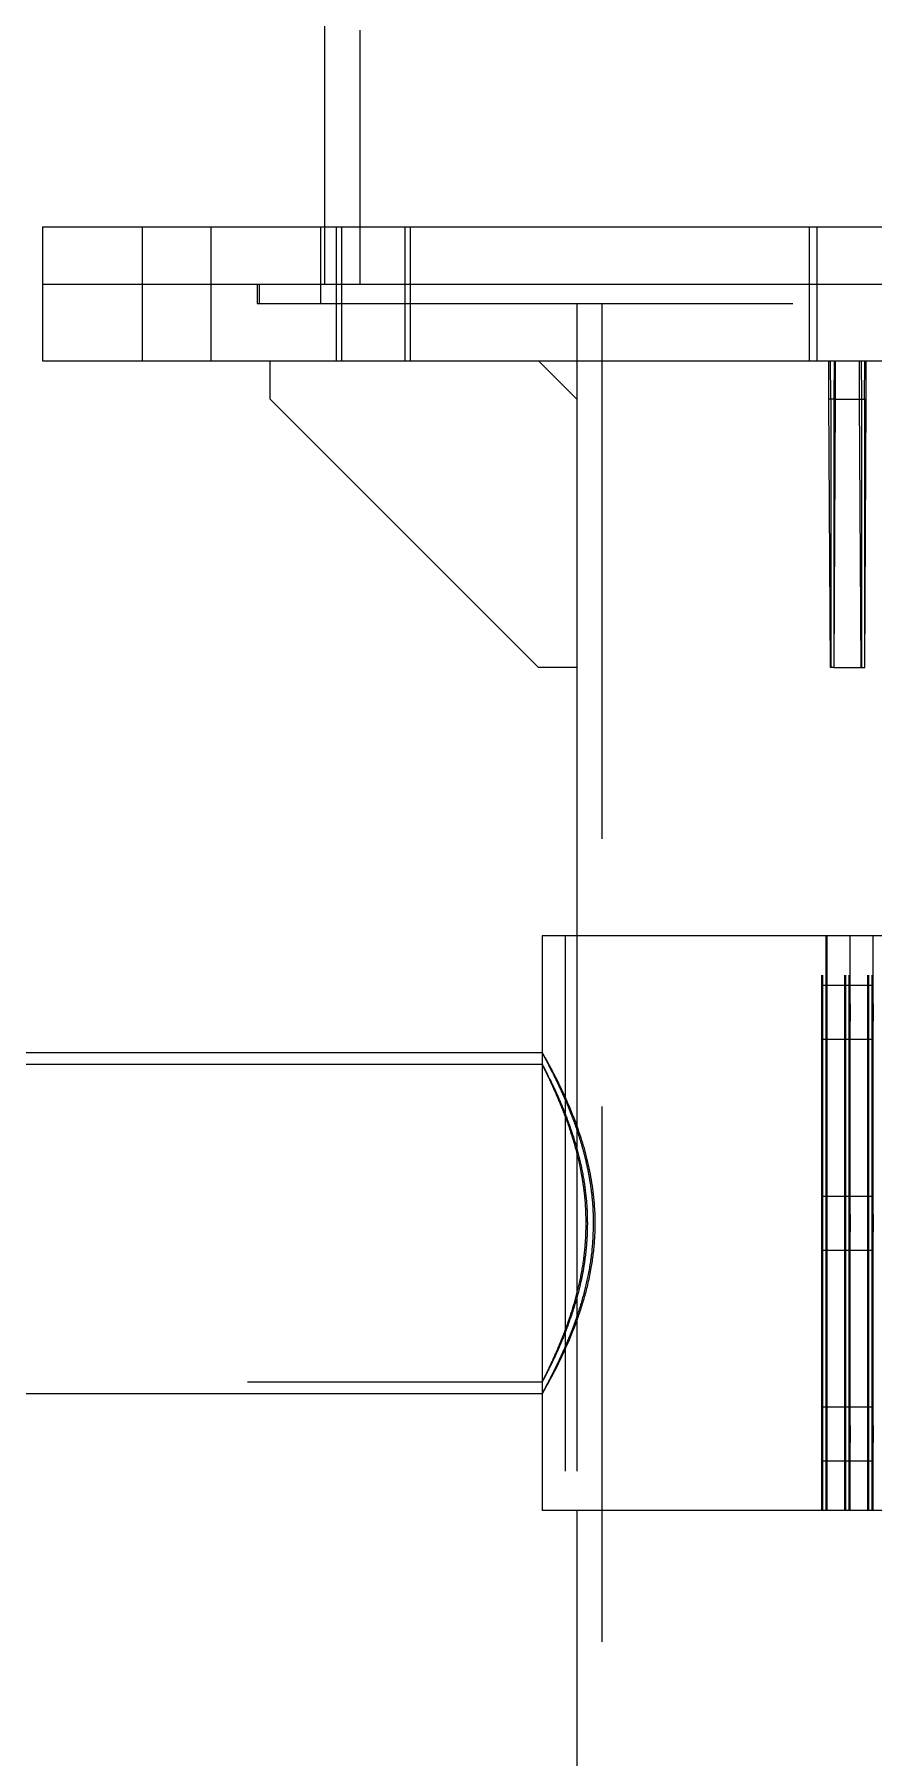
# Model space of a CAD drawing. Header units: millimetres. Extents: x 122 to 2816, y -707 to 556.
# Drawn here: x 666.129 to 668.119, y 295.494 to 299.581 of the extents above; entities that cross this region are included whole.
import ezdxf

# ---------------------------------------------------------------- set-up
doc = ezdxf.new("R2010")
doc.units = ezdxf.units.MM
doc.linetypes.add('HIDDEN', pattern=[1.905, 1.27, -0.635])

msp = doc.modelspace()

# ---------------------------------------------------------------- linework, layer by layer
at = {"color": 7, "linetype": 'HIDDEN', "lineweight": 18}
for p, q in [((666.90068, 326.26111), (666.90068, 298.988383)), ((666.384615, 299.124747), (666.384615, 298.988383)), ((666.548252, 298.988383), (666.548252, 299.124747)), ((666.807317, 299.124747), (666.807317, 298.942928)), ((666.816408, 299.124747), (666.816408, 298.988383)), ((666.844146, 299.124747), (666.844146, 298.988383)), ((666.857003, 299.124747), (666.857003, 298.988383)), ((667.007782, 298.988383), (667.007782, 299.124747)), ((667.020639, 298.988383), (667.020639, 299.124747)), ((667.966408, 299.124747), (667.966408, 298.988383)), ((667.984589, 299.124747), (667.984589, 298.988383)), ((666.384615, 298.988383), (666.384615, 298.806565)), ((666.548252, 298.806565), (666.548252, 298.988383)), ((666.657317, 298.988383), (666.657317, 298.942928)), ((666.661862, 298.988383), (666.661862, 298.942928)), ((666.844146, 298.988383), (666.844146, 298.806565)), ((666.857003, 298.988383), (666.857003, 298.806565)), ((667.007782, 298.806565), (667.007782, 298.988383)), ((667.020639, 298.806565), (667.020639, 298.988383)), ((667.966408, 298.988383), (667.966408, 298.806565)), ((667.984589, 298.988383), (667.984589, 298.806565)), ((666.657317, 298.942928), (669.457317, 298.942928)), ((667.415044, 298.942928), (667.415044, 298.806565)), ((667.415044, 298.942928), (667.415044, 298.806565)), ((667.474589, 298.942928), (667.474589, 291.76111)), ((667.323939, 298.806565), (667.414847, 298.715656)), ((668.013128, 298.715656), (668.013128, 298.806565)), ((668.017284, 298.715656), (668.016764, 298.806565)), ((668.085854, 298.715656), (668.085854, 298.806565)), ((668.08949, 298.806565), (668.09001, 298.715656)), ((668.09735, 298.715656), (668.097869, 298.806565)), ((667.414847, 298.715656), (667.415262, 298.715656)), ((667.414847, 298.715656), (667.414847, 298.079292)), ((667.415044, 298.715874), (667.415044, 298.079292)), ((668.016764, 298.079292), (668.013128, 298.715656)), ((668.017284, 298.715656), (668.013128, 298.715656)), ((668.017284, 298.715656), (668.017284, 298.079292)), ((668.024624, 298.715656), (668.017284, 298.715656)), ((668.024624, 298.715656), (668.02878, 298.715656)), ((668.08949, 298.079292), (668.085854, 298.715656)), ((668.09001, 298.715656), (668.09001, 298.079292)), ((668.09735, 298.715656), (668.09735, 298.079292)), ((668.017284, 298.079292), (668.016764, 298.079292)), ((668.024624, 298.079292), (668.017284, 298.079292)), ((667.387771, 297.442928), (667.387771, 296.079292)), ((667.415044, 297.442928), (667.415044, 296.079292)), ((667.996349, 296.079292), (667.996349, 297.442928)), ((667.998646, 296.079292), (667.998646, 297.442928)), ((668.050893, 296.079292), (668.050893, 297.442928)), ((668.053491, 296.079292), (668.053491, 297.442928)), ((668.061143, 296.079292), (668.061143, 297.442928)), ((668.105438, 296.079292), (668.105438, 297.442928)), ((668.107735, 296.079292), (668.107735, 297.442928)), ((668.115987, 296.079292), (668.115987, 297.442928)), ((668.008157, 297.324747), (667.997388, 297.324747)), ((668.062701, 297.324747), (668.008157, 297.324747)), ((668.117246, 297.324747), (668.062701, 297.324747)), ((667.997388, 297.197474), (668.008157, 297.197474)), ((668.008157, 297.197474), (668.062701, 297.197474)), ((668.062701, 297.197474), (668.117246, 297.197474)), ((667.333699, 297.137474), (664.72925, 297.137474)), ((667.333226, 297.165201), (667.333226, 296.357019)), ((667.333226, 297.165201), (667.333226, 297.136393)), ((667.333352, 297.165201), (667.333238, 297.165201)), ((668.008157, 296.824747), (667.997388, 296.824747)), ((668.062701, 296.824747), (668.008157, 296.824747)), ((668.117246, 296.824747), (668.062701, 296.824747)), ((667.997388, 296.697474), (668.008157, 296.697474)), ((668.008157, 296.697474), (668.062701, 296.697474)), ((668.062701, 296.697474), (668.117246, 296.697474)), ((664.72925, 296.384747), (667.333855, 296.384747)), ((667.333226, 296.386063), (667.333226, 296.357019)), ((667.333238, 296.357019), (667.333444, 296.357019)), ((668.008157, 296.324747), (667.997388, 296.324747)), ((668.062701, 296.324747), (668.008157, 296.324747)), ((668.117246, 296.324747), (668.062701, 296.324747)), ((667.997388, 296.197474), (668.008157, 296.197474)), ((668.008157, 296.197474), (668.062701, 296.197474)), ((668.062701, 296.197474), (668.117246, 296.197474))]:
    msp.add_line(p, q, dxfattribs=at)
at = {"color": 7, "linetype": 'Continuous', "lineweight": 25}
for p, q in [((666.816408, 299.76111), (666.816408, 299.124747)), ((666.148226, 299.124747), (666.148226, 298.988383)), ((666.148226, 299.124747), (669.41494, 299.124747)), ((666.148226, 298.988383), (666.148226, 298.806565)), ((666.148226, 298.988383), (669.966408, 298.988383)), ((666.148226, 298.988383), (669.41494, 298.988383)), ((666.148226, 298.806565), (669.966408, 298.806565)), ((666.687586, 298.715656), (666.687586, 298.806565)), ((666.688001, 298.715656), (666.688001, 298.806565)), ((667.415262, 298.715656), (667.324355, 298.806565)), ((667.415044, 298.806565), (667.415044, 298.715874)), ((668.025143, 298.806565), (668.024624, 298.715656)), ((668.02878, 298.715656), (668.02878, 298.806565)), ((668.101506, 298.715656), (668.101506, 298.806565)), ((666.687586, 298.715656), (666.688001, 298.715656)), ((667.323939, 298.079292), (666.687586, 298.715656)), ((667.324355, 298.079292), (666.688001, 298.715656)), ((667.415262, 298.715656), (667.415262, 298.079292)), ((668.024624, 298.715656), (668.024624, 298.079292)), ((668.025143, 298.079292), (668.02878, 298.715656)), ((668.02878, 298.715656), (668.101506, 298.715656)), ((668.097869, 298.079292), (668.101506, 298.715656)), ((667.323939, 298.079292), (667.324355, 298.079292)), ((667.415262, 298.079292), (667.324355, 298.079292)), ((667.415044, 298.079292), (667.415044, 297.442928)), ((668.024624, 298.079292), (668.025143, 298.079292)), ((668.025143, 298.079292), (668.097869, 298.079292)), ((667.333226, 297.442928), (667.333226, 297.165201)), ((668.006898, 297.442928), (667.333226, 297.442928)), ((668.006898, 296.079292), (668.006898, 297.442928)), ((668.009196, 297.442928), (668.006898, 297.442928)), ((668.009196, 296.079292), (668.009196, 297.442928)), ((668.06374, 297.442928), (668.009196, 297.442928)), ((668.06374, 296.079292), (668.06374, 297.442928)), ((668.118285, 297.442928), (668.06374, 297.442928)), ((668.118285, 296.079292), (668.118285, 297.442928)), ((668.781408, 297.442928), (668.118285, 297.442928)), ((667.333238, 297.165201), (664.823613, 297.165201)), ((664.823613, 296.357019), (667.333238, 296.357019)), ((667.333226, 296.357019), (667.333226, 296.079292)), ((668.006898, 296.079292), (667.333226, 296.079292)), ((667.415044, 296.079292), (667.415044, 295.170201)), ((668.009196, 296.079292), (668.006898, 296.079292)), ((668.06374, 296.079292), (668.009196, 296.079292)), ((668.118285, 296.079292), (668.06374, 296.079292)), ((668.781408, 296.079292), (668.118285, 296.079292))]:
    msp.add_line(p, q, dxfattribs=at)
at = {"color": 7, "linetype": 'HIDDEN', "lineweight": 18, "flags": 128}
for points in [[(667.997024, 297.26111), (667.997033, 297.24695), (667.99706, 297.2335), (667.997103, 297.221434), (667.997161, 297.211357), (667.99723, 297.203776), (667.997307, 297.199069), (667.997388, 297.197474), (667.997469, 297.199069), (667.997545, 297.203776), (667.997614, 297.211357), (667.997672, 297.221434), (667.997715, 297.2335), (667.997742, 297.24695), (667.997751, 297.26111), (667.997742, 297.275271), (667.997715, 297.288721), (667.997672, 297.300787), (667.997614, 297.310863), (667.997545, 297.318445), (667.997469, 297.323151), (667.997388, 297.324747), (667.997307, 297.323151), (667.99723, 297.318445), (667.997161, 297.310863), (667.997103, 297.300787), (667.99706, 297.288721), (667.997033, 297.275271), (667.997024, 297.26111)], [(668.051569, 297.26111), (668.051578, 297.24695), (668.051605, 297.2335), (668.051648, 297.221434), (668.051706, 297.211357), (668.051775, 297.203776), (668.051851, 297.199069), (668.051932, 297.197474), (668.052013, 297.199069), (668.05209, 297.203776), (668.052159, 297.211357), (668.052217, 297.221434), (668.05226, 297.2335), (668.052287, 297.24695), (668.052296, 297.26111), (668.052287, 297.275271), (668.05226, 297.288721), (668.052217, 297.300787), (668.052159, 297.310863), (668.05209, 297.318445), (668.052013, 297.323151), (668.051932, 297.324747), (668.051851, 297.323151), (668.051775, 297.318445), (668.051706, 297.310863), (668.051648, 297.300787), (668.051605, 297.288721), (668.051578, 297.275271), (668.051569, 297.26111)], [(668.051932, 297.197474), (668.051851, 297.199069), (668.051775, 297.203776), (668.051706, 297.211357), (668.051648, 297.221434), (668.051605, 297.2335), (668.051578, 297.24695), (668.051569, 297.26111), (668.051578, 297.275271), (668.051605, 297.288721), (668.051648, 297.300787), (668.051706, 297.310863), (668.051775, 297.318445), (668.051851, 297.323151), (668.051932, 297.324747), (668.052013, 297.323151), (668.05209, 297.318445), (668.052159, 297.310863), (668.052217, 297.300787), (668.05226, 297.288721), (668.052287, 297.275271), (668.052296, 297.26111), (668.052287, 297.24695), (668.05226, 297.2335), (668.052217, 297.221434), (668.052159, 297.211357), (668.05209, 297.203776), (668.052013, 297.199069), (668.051932, 297.197474)], [(668.062701, 297.197474), (668.062782, 297.199069), (668.062859, 297.203776), (668.062928, 297.211357), (668.062985, 297.221434), (668.063029, 297.2335), (668.063056, 297.24695), (668.063065, 297.26111), (668.063056, 297.275271), (668.063029, 297.288721), (668.062985, 297.300787), (668.062928, 297.310863), (668.062859, 297.318445), (668.062782, 297.323151), (668.062701, 297.324747), (668.06262, 297.323151), (668.062543, 297.318445), (668.062474, 297.310863), (668.062417, 297.300787), (668.062373, 297.288721), (668.062347, 297.275271), (668.062337, 297.26111), (668.062347, 297.24695), (668.062373, 297.2335), (668.062417, 297.221434), (668.062474, 297.211357), (668.062543, 297.203776), (668.06262, 297.199069), (668.062701, 297.197474)], [(668.063065, 297.26111), (668.063056, 297.24695), (668.063029, 297.2335), (668.062985, 297.221434), (668.062928, 297.211357), (668.062859, 297.203776), (668.062782, 297.199069), (668.062701, 297.197474), (668.06262, 297.199069), (668.062543, 297.203776), (668.062474, 297.211357), (668.062417, 297.221434), (668.062373, 297.2335), (668.062347, 297.24695), (668.062337, 297.26111), (668.062347, 297.275271), (668.062373, 297.288721), (668.062417, 297.300787), (668.062474, 297.310863), (668.062543, 297.318445), (668.06262, 297.323151), (668.062701, 297.324747), (668.062782, 297.323151), (668.062859, 297.318445), (668.062928, 297.310863), (668.062985, 297.300787), (668.063029, 297.288721), (668.063056, 297.275271), (668.063065, 297.26111)], [(668.10684, 297.26111), (668.106831, 297.24695), (668.106804, 297.2335), (668.106761, 297.221434), (668.106704, 297.211357), (668.106635, 297.203776), (668.106558, 297.199069), (668.106477, 297.197474), (668.106396, 297.199069), (668.106319, 297.203776), (668.10625, 297.211357), (668.106193, 297.221434), (668.106149, 297.2335), (668.106122, 297.24695), (668.106113, 297.26111), (668.106122, 297.275271), (668.106149, 297.288721), (668.106193, 297.300787), (668.10625, 297.310863), (668.106319, 297.318445), (668.106396, 297.323151), (668.106477, 297.324747), (668.106558, 297.323151), (668.106635, 297.318445), (668.106704, 297.310863), (668.106761, 297.300787), (668.106804, 297.288721), (668.106831, 297.275271), (668.10684, 297.26111)], [(668.117609, 297.26111), (668.1176, 297.24695), (668.117573, 297.2335), (668.11753, 297.221434), (668.117472, 297.211357), (668.117403, 297.203776), (668.117327, 297.199069), (668.117246, 297.197474), (668.117165, 297.199069), (668.117088, 297.203776), (668.117019, 297.211357), (668.116961, 297.221434), (668.116918, 297.2335), (668.116891, 297.24695), (668.116882, 297.26111), (668.116891, 297.275271), (668.116918, 297.288721), (668.116961, 297.300787), (668.117019, 297.310863), (668.117088, 297.318445), (668.117165, 297.323151), (668.117246, 297.324747), (668.117327, 297.323151), (668.117403, 297.318445), (668.117472, 297.310863), (668.11753, 297.300787), (668.117573, 297.288721), (668.1176, 297.275271), (668.117609, 297.26111)], [(667.997024, 296.76111), (667.997033, 296.74695), (667.99706, 296.7335), (667.997103, 296.721434), (667.997161, 296.711357), (667.99723, 296.703776), (667.997307, 296.699069), (667.997388, 296.697474), (667.997469, 296.699069), (667.997545, 296.703776), (667.997614, 296.711357), (667.997672, 296.721434), (667.997715, 296.7335), (667.997742, 296.74695), (667.997751, 296.76111), (667.997742, 296.775271), (667.997715, 296.788721), (667.997672, 296.800787), (667.997614, 296.810863), (667.997545, 296.818445), (667.997469, 296.823151), (667.997388, 296.824747), (667.997307, 296.823151), (667.99723, 296.818445), (667.997161, 296.810863), (667.997103, 296.800787), (667.99706, 296.788721), (667.997033, 296.775271), (667.997024, 296.76111)], [(668.051569, 296.76111), (668.051578, 296.74695), (668.051605, 296.7335), (668.051648, 296.721434), (668.051706, 296.711357), (668.051775, 296.703776), (668.051851, 296.699069), (668.051932, 296.697474), (668.052013, 296.699069), (668.05209, 296.703776), (668.052159, 296.711357), (668.052217, 296.721434), (668.05226, 296.7335), (668.052287, 296.74695), (668.052296, 296.76111), (668.052287, 296.775271), (668.05226, 296.788721), (668.052217, 296.800787), (668.052159, 296.810863), (668.05209, 296.818445), (668.052013, 296.823151), (668.051932, 296.824747), (668.051851, 296.823151), (668.051775, 296.818445), (668.051706, 296.810863), (668.051648, 296.800787), (668.051605, 296.788721), (668.051578, 296.775271), (668.051569, 296.76111)], [(668.051932, 296.697474), (668.051851, 296.699069), (668.051775, 296.703776), (668.051706, 296.711357), (668.051648, 296.721434), (668.051605, 296.7335), (668.051578, 296.74695), (668.051569, 296.76111), (668.051578, 296.775271), (668.051605, 296.788721), (668.051648, 296.800787), (668.051706, 296.810863), (668.051775, 296.818445), (668.051851, 296.823151), (668.051932, 296.824747), (668.052013, 296.823151), (668.05209, 296.818445), (668.052159, 296.810863), (668.052217, 296.800787), (668.05226, 296.788721), (668.052287, 296.775271), (668.052296, 296.76111), (668.052287, 296.74695), (668.05226, 296.7335), (668.052217, 296.721434), (668.052159, 296.711357), (668.05209, 296.703776), (668.052013, 296.699069), (668.051932, 296.697474)], [(668.062701, 296.697474), (668.062782, 296.699069), (668.062859, 296.703776), (668.062928, 296.711357), (668.062985, 296.721434), (668.063029, 296.7335), (668.063056, 296.74695), (668.063065, 296.76111), (668.063056, 296.775271), (668.063029, 296.788721), (668.062985, 296.800787), (668.062928, 296.810863), (668.062859, 296.818445), (668.062782, 296.823151), (668.062701, 296.824747), (668.06262, 296.823151), (668.062543, 296.818445), (668.062474, 296.810863), (668.062417, 296.800787), (668.062373, 296.788721), (668.062347, 296.775271), (668.062337, 296.76111), (668.062347, 296.74695), (668.062373, 296.7335), (668.062417, 296.721434), (668.062474, 296.711357), (668.062543, 296.703776), (668.06262, 296.699069), (668.062701, 296.697474)], [(668.063065, 296.76111), (668.063056, 296.74695), (668.063029, 296.7335), (668.062985, 296.721434), (668.062928, 296.711357), (668.062859, 296.703776), (668.062782, 296.699069), (668.062701, 296.697474), (668.06262, 296.699069), (668.062543, 296.703776), (668.062474, 296.711357), (668.062417, 296.721434), (668.062373, 296.7335), (668.062347, 296.74695), (668.062337, 296.76111), (668.062347, 296.775271), (668.062373, 296.788721), (668.062417, 296.800787), (668.062474, 296.810863), (668.062543, 296.818445), (668.06262, 296.823151), (668.062701, 296.824747), (668.062782, 296.823151), (668.062859, 296.818445), (668.062928, 296.810863), (668.062985, 296.800787), (668.063029, 296.788721), (668.063056, 296.775271), (668.063065, 296.76111)], [(668.10684, 296.76111), (668.106831, 296.74695), (668.106804, 296.7335), (668.106761, 296.721434), (668.106704, 296.711357), (668.106635, 296.703776), (668.106558, 296.699069), (668.106477, 296.697474), (668.106396, 296.699069), (668.106319, 296.703776), (668.10625, 296.711357), (668.106193, 296.721434), (668.106149, 296.7335), (668.106122, 296.74695), (668.106113, 296.76111), (668.106122, 296.775271), (668.106149, 296.788721), (668.106193, 296.800787), (668.10625, 296.810863), (668.106319, 296.818445), (668.106396, 296.823151), (668.106477, 296.824747), (668.106558, 296.823151), (668.106635, 296.818445), (668.106704, 296.810863), (668.106761, 296.800787), (668.106804, 296.788721), (668.106831, 296.775271), (668.10684, 296.76111)], [(668.117609, 296.76111), (668.1176, 296.74695), (668.117573, 296.7335), (668.11753, 296.721434), (668.117472, 296.711357), (668.117403, 296.703776), (668.117327, 296.699069), (668.117246, 296.697474), (668.117165, 296.699069), (668.117088, 296.703776), (668.117019, 296.711357), (668.116961, 296.721434), (668.116918, 296.7335), (668.116891, 296.74695), (668.116882, 296.76111), (668.116891, 296.775271), (668.116918, 296.788721), (668.116961, 296.800787), (668.117019, 296.810863), (668.117088, 296.818445), (668.117165, 296.823151), (668.117246, 296.824747), (668.117327, 296.823151), (668.117403, 296.818445), (668.117472, 296.810863), (668.11753, 296.800787), (668.117573, 296.788721), (668.1176, 296.775271), (668.117609, 296.76111)], [(667.997024, 296.26111), (667.997033, 296.24695), (667.99706, 296.2335), (667.997103, 296.221434), (667.997161, 296.211357), (667.99723, 296.203776), (667.997307, 296.199069), (667.997388, 296.197474), (667.997469, 296.199069), (667.997545, 296.203776), (667.997614, 296.211357), (667.997672, 296.221434), (667.997715, 296.2335), (667.997742, 296.24695), (667.997751, 296.26111), (667.997742, 296.275271), (667.997715, 296.288721), (667.997672, 296.300787), (667.997614, 296.310863), (667.997545, 296.318445), (667.997469, 296.323151), (667.997388, 296.324747), (667.997307, 296.323151), (667.99723, 296.318445), (667.997161, 296.310863), (667.997103, 296.300787), (667.99706, 296.288721), (667.997033, 296.275271), (667.997024, 296.26111)], [(668.051569, 296.26111), (668.051578, 296.24695), (668.051605, 296.2335), (668.051648, 296.221434), (668.051706, 296.211357), (668.051775, 296.203776), (668.051851, 296.199069), (668.051932, 296.197474), (668.052013, 296.199069), (668.05209, 296.203776), (668.052159, 296.211357), (668.052217, 296.221434), (668.05226, 296.2335), (668.052287, 296.24695), (668.052296, 296.26111), (668.052287, 296.275271), (668.05226, 296.288721), (668.052217, 296.300787), (668.052159, 296.310863), (668.05209, 296.318445), (668.052013, 296.323151), (668.051932, 296.324747), (668.051851, 296.323151), (668.051775, 296.318445), (668.051706, 296.310863), (668.051648, 296.300787), (668.051605, 296.288721), (668.051578, 296.275271), (668.051569, 296.26111)], [(668.051932, 296.197474), (668.051851, 296.199069), (668.051775, 296.203776), (668.051706, 296.211357), (668.051648, 296.221434), (668.051605, 296.2335), (668.051578, 296.24695), (668.051569, 296.26111), (668.051578, 296.275271), (668.051605, 296.288721), (668.051648, 296.300787), (668.051706, 296.310863), (668.051775, 296.318445), (668.051851, 296.323151), (668.051932, 296.324747), (668.052013, 296.323151), (668.05209, 296.318445), (668.052159, 296.310863), (668.052217, 296.300787), (668.05226, 296.288721), (668.052287, 296.275271), (668.052296, 296.26111), (668.052287, 296.24695), (668.05226, 296.2335), (668.052217, 296.221434), (668.052159, 296.211357), (668.05209, 296.203776), (668.052013, 296.199069), (668.051932, 296.197474)], [(668.062701, 296.197474), (668.062782, 296.199069), (668.062859, 296.203776), (668.062928, 296.211357), (668.062985, 296.221434), (668.063029, 296.2335), (668.063056, 296.24695), (668.063065, 296.26111), (668.063056, 296.275271), (668.063029, 296.288721), (668.062985, 296.300787), (668.062928, 296.310863), (668.062859, 296.318445), (668.062782, 296.323151), (668.062701, 296.324747), (668.06262, 296.323151), (668.062543, 296.318445), (668.062474, 296.310863), (668.062417, 296.300787), (668.062373, 296.288721), (668.062347, 296.275271), (668.062337, 296.26111), (668.062347, 296.24695), (668.062373, 296.2335), (668.062417, 296.221434), (668.062474, 296.211357), (668.062543, 296.203776), (668.06262, 296.199069), (668.062701, 296.197474)], [(668.063065, 296.26111), (668.063056, 296.24695), (668.063029, 296.2335), (668.062985, 296.221434), (668.062928, 296.211357), (668.062859, 296.203776), (668.062782, 296.199069), (668.062701, 296.197474), (668.06262, 296.199069), (668.062543, 296.203776), (668.062474, 296.211357), (668.062417, 296.221434), (668.062373, 296.2335), (668.062347, 296.24695), (668.062337, 296.26111), (668.062347, 296.275271), (668.062373, 296.288721), (668.062417, 296.300787), (668.062474, 296.310863), (668.062543, 296.318445), (668.06262, 296.323151), (668.062701, 296.324747), (668.062782, 296.323151), (668.062859, 296.318445), (668.062928, 296.310863), (668.062985, 296.300787), (668.063029, 296.288721), (668.063056, 296.275271), (668.063065, 296.26111)], [(668.10684, 296.26111), (668.106831, 296.24695), (668.106804, 296.2335), (668.106761, 296.221434), (668.106704, 296.211357), (668.106635, 296.203776), (668.106558, 296.199069), (668.106477, 296.197474), (668.106396, 296.199069), (668.106319, 296.203776), (668.10625, 296.211357), (668.106193, 296.221434), (668.106149, 296.2335), (668.106122, 296.24695), (668.106113, 296.26111), (668.106122, 296.275271), (668.106149, 296.288721), (668.106193, 296.300787), (668.10625, 296.310863), (668.106319, 296.318445), (668.106396, 296.323151), (668.106477, 296.324747), (668.106558, 296.323151), (668.106635, 296.318445), (668.106704, 296.310863), (668.106761, 296.300787), (668.106804, 296.288721), (668.106831, 296.275271), (668.10684, 296.26111)], [(668.117609, 296.26111), (668.1176, 296.24695), (668.117573, 296.2335), (668.11753, 296.221434), (668.117472, 296.211357), (668.117403, 296.203776), (668.117327, 296.199069), (668.117246, 296.197474), (668.117165, 296.199069), (668.117088, 296.203776), (668.117019, 296.211357), (668.116961, 296.221434), (668.116918, 296.2335), (668.116891, 296.24695), (668.116882, 296.26111), (668.116891, 296.275271), (668.116918, 296.288721), (668.116961, 296.300787), (668.117019, 296.310863), (668.117088, 296.318445), (668.117165, 296.323151), (668.117246, 296.324747), (668.117327, 296.323151), (668.117403, 296.318445), (668.117472, 296.310863), (668.11753, 296.300787), (668.117573, 296.288721), (668.1176, 296.275271), (668.117609, 296.26111)]]:
    msp.add_lwpolyline(points, dxfattribs=at)
at = {"color": 7, "linetype": 'Continuous', "lineweight": 25, "flags": 128}
for points in [[(668.007793, 297.26111), (668.007802, 297.24695), (668.007829, 297.2335), (668.007872, 297.221434), (668.00793, 297.211357), (668.007999, 297.203776), (668.008076, 297.199069), (668.008157, 297.197474), (668.008237, 297.199069), (668.008314, 297.203776), (668.008383, 297.211357), (668.008441, 297.221434), (668.008484, 297.2335), (668.008511, 297.24695), (668.00852, 297.26111), (668.008511, 297.275271), (668.008484, 297.288721), (668.008441, 297.300787), (668.008383, 297.310863), (668.008314, 297.318445), (668.008237, 297.323151), (668.008157, 297.324747), (668.008076, 297.323151), (668.007999, 297.318445), (668.00793, 297.310863), (668.007872, 297.300787), (668.007829, 297.288721), (668.007802, 297.275271), (668.007793, 297.26111)], [(668.007793, 296.76111), (668.007802, 296.74695), (668.007829, 296.7335), (668.007872, 296.721434), (668.00793, 296.711357), (668.007999, 296.703776), (668.008076, 296.699069), (668.008157, 296.697474), (668.008237, 296.699069), (668.008314, 296.703776), (668.008383, 296.711357), (668.008441, 296.721434), (668.008484, 296.7335), (668.008511, 296.74695), (668.00852, 296.76111), (668.008511, 296.775271), (668.008484, 296.788721), (668.008441, 296.800787), (668.008383, 296.810863), (668.008314, 296.818445), (668.008237, 296.823151), (668.008157, 296.824747), (668.008076, 296.823151), (668.007999, 296.818445), (668.00793, 296.810863), (668.007872, 296.800787), (668.007829, 296.788721), (668.007802, 296.775271), (668.007793, 296.76111)], [(668.007793, 296.26111), (668.007802, 296.24695), (668.007829, 296.2335), (668.007872, 296.221434), (668.00793, 296.211357), (668.007999, 296.203776), (668.008076, 296.199069), (668.008157, 296.197474), (668.008237, 296.199069), (668.008314, 296.203776), (668.008383, 296.211357), (668.008441, 296.221434), (668.008484, 296.2335), (668.008511, 296.24695), (668.00852, 296.26111), (668.008511, 296.275271), (668.008484, 296.288721), (668.008441, 296.300787), (668.008383, 296.310863), (668.008314, 296.318445), (668.008237, 296.323151), (668.008157, 296.324747), (668.008076, 296.323151), (668.007999, 296.318445), (668.00793, 296.310863), (668.007872, 296.300787), (668.007829, 296.288721), (668.007802, 296.275271), (668.007793, 296.26111)]]:
    msp.add_lwpolyline(points, dxfattribs=at)
at = {"color": 7, "linetype": 'HIDDEN', "lineweight": 18}
for points, knots in [([(667.333228, 297.165156), (667.333416, 297.164704), (667.333933, 297.163461), (667.338695, 297.154368), (667.348482, 297.135688), (667.362236, 297.108545), (667.379276, 297.072785), (667.398676, 297.027935), (667.415389, 296.982864), (667.427823, 296.942673), (667.43645, 296.909968), (667.443855, 296.875272), (667.449586, 296.838583), (667.45343, 296.800344), (667.453922, 296.774245), (667.45417, 296.76111)], [0, 0, 0, 0, 0.05265441, 0.14467632, 0.23922232, 0.33442316, 0.43185151, 0.53818815, 0.6472031, 0.70370786, 0.76065775, 0.81914902, 0.87824679, 0.93872343, 1, 1, 1, 1]), ([(667.333897, 296.386063), (667.333721, 296.385634), (667.333147, 296.38423), (667.337261, 296.391642), (667.345315, 296.406893), (667.357253, 296.430796), (667.372018, 296.462531), (667.388948, 296.502753), (667.406703, 296.551743), (667.420334, 296.599025), (667.429419, 296.640643), (667.436396, 296.682092), (667.440398, 296.724398), (667.44114, 296.766204), (667.439789, 296.805531), (667.434904, 296.852131), (667.425021, 296.904324), (667.411746, 296.954027), (667.395795, 297.0015), (667.378341, 297.045332), (667.361181, 297.083347), (667.349077, 297.107884), (667.341507, 297.122552), (667.336193, 297.132515), (667.332917, 297.138399), (667.333614, 297.136769), (667.333774, 297.136393)], [0, 0, 0, 0, 0.0204041, 0.06677687, 0.11446926, 0.16154782, 0.20976219, 0.26155103, 0.31464401, 0.36994978, 0.39843819, 0.42719711, 0.47789124, 0.50409763, 0.53056345, 0.57526069, 0.6211569, 0.66800563, 0.71590849, 0.76914847, 0.8238206, 0.87868118, 0.90697578, 0.93554292, 0.98512663, 1, 1, 1, 1]), ([(667.334568, 297.134376), (667.336096, 297.131208), (667.339194, 297.124787), (667.348861, 297.104829), (667.361537, 297.077463), (667.376975, 297.041629), (667.394035, 296.997249), (667.411016, 296.944395), (667.423112, 296.894454), (667.430335, 296.851499), (667.435311, 296.810551), (667.436096, 296.780022), (667.436583, 296.76111)], [0, 0, 0, 0, 0.1007837, 0.20428882, 0.30930715, 0.41682767, 0.5329239, 0.65209819, 0.77262001, 0.83483495, 0.89768635, 1, 1, 1, 1]), ([(667.45417, 296.76111), (667.453569, 296.740772), (667.452348, 296.699422), (667.442951, 296.63978), (667.429382, 296.583348), (667.412366, 296.530324), (667.393173, 296.480988), (667.376743, 296.444164), (667.364384, 296.418268), (667.355624, 296.400605), (667.347884, 296.385452), (667.339913, 296.370151), (667.334712, 296.360291), (667.333677, 296.35809), (667.333325, 296.357341)], [0, 0, 0, 0, 0.09633038, 0.19585332, 0.29209177, 0.39064616, 0.49695268, 0.60584704, 0.66328667, 0.72116709, 0.78053615, 0.840469, 0.94567598, 1, 1, 1, 1]), ([(667.436583, 296.76111), (667.436063, 296.741903), (667.435008, 296.702866), (667.426861, 296.646498), (667.41504, 296.593112), (667.400239, 296.543223), (667.383616, 296.497117), (667.366588, 296.456018), (667.353739, 296.427831), (667.345213, 296.409855), (667.338378, 296.395746), (667.335886, 296.390569), (667.334291, 296.387257)], [0, 0, 0, 0, 0.10303914, 0.20941447, 0.31237118, 0.41786878, 0.53006157, 0.64506253, 0.76507112, 0.82688155, 0.8892616, 1, 1, 1, 1])]:
    msp.add_open_spline(points, degree=3, knots=knots, dxfattribs=at)
at = {"color": 7, "linetype": 'Continuous', "lineweight": 25}
msp.add_open_spline([(667.333444, 296.35739), (667.333451, 296.357339), (667.33348, 296.357123), (667.337243, 296.363391), (667.346181, 296.379122), (667.359358, 296.403532), (667.375915, 296.436232), (667.395162, 296.477856), (667.412247, 296.520208), (667.425446, 296.558463), (667.434959, 296.590045), (667.443451, 296.623697), (667.450196, 296.657742), (667.455034, 296.69155), (667.458012, 296.724954), (667.459124, 296.759295), (667.458023, 296.801447), (667.452902, 296.850953), (667.442161, 296.906011), (667.427514, 296.958532), (667.409598, 297.009337), (667.389585, 297.057002), (667.372768, 297.092229), (667.360556, 297.116201), (667.352202, 297.131975), (667.344998, 297.145127), (667.337938, 297.157622), (667.333849, 297.164516), (667.333466, 297.164886), (667.333352, 297.164996)], degree=3, knots=[0, 0, 0, 0, 0.01432438, 0.06025099, 0.10749237, 0.15400426, 0.20161944, 0.25326149, 0.30615991, 0.33414813, 0.36234511, 0.39125507, 0.42044285, 0.44605502, 0.4719005, 0.49852889, 0.5254438, 0.56930927, 0.61436412, 0.66016683, 0.70695685, 0.76018991, 0.81480028, 0.84266383, 0.87074929, 0.89958732, 0.92871054, 0.97880925, 1, 1, 1, 1], dxfattribs=at)

doc.saveas('drawing.dxf')
